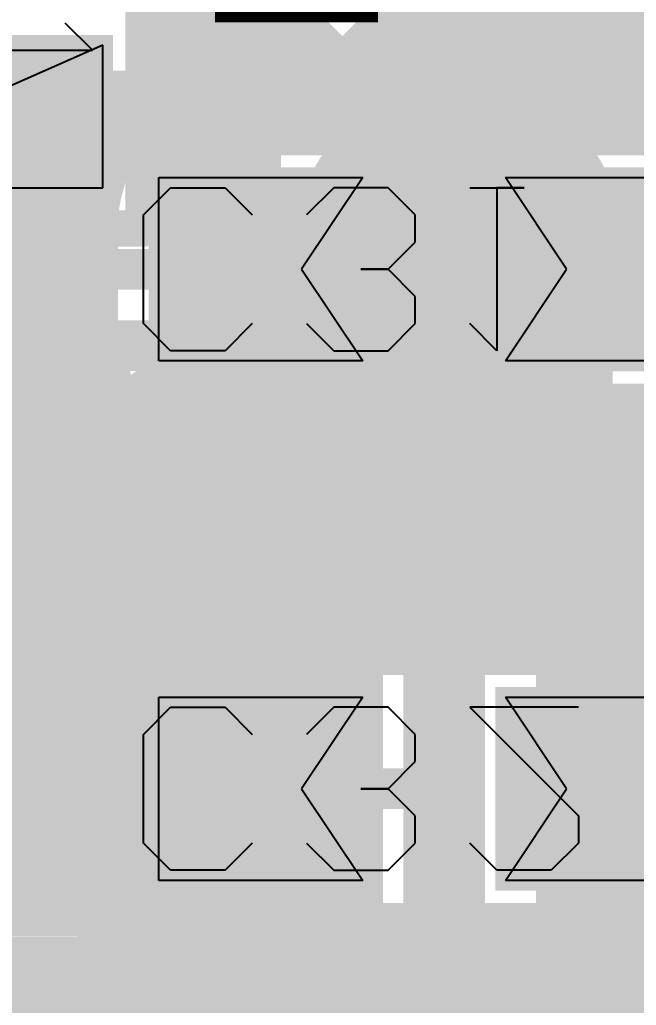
# Model space of a CAD drawing. Header units: millimetres. Extents: x 0.11 to 5.67, y 0.55 to 4.24.
# Drawn here: x 2.3698 to 2.4888, y 0.8952 to 1.0856 of the extents above; entities that cross this region are included whole.
import ezdxf

# ---------------------------------------------------------------- set-up
doc = ezdxf.new("R2010")
doc.units = ezdxf.units.MM
doc.header["$MEASUREMENT"] = 0
for name, color, linetype in [('BottomLayer', 5, 'Continuous'), ('BottomOverlay', 54, 'Continuous'), ('BottomPaste', 16, 'Continuous'), ('BottomSolder', 6, 'Continuous'), ('InternalPlane2', 16, 'Continuous'), ('Mechanical3', 76, 'Continuous'), ('MultiLayer', 9, 'Continuous'), ('TopLayer', 1, 'Continuous'), ('TopOverlay', 2, 'Continuous'), ('TopPaste', 8, 'Continuous'), ('TopSolder', 216, 'Continuous'), ('ViaHoleLayer', 16, 'Continuous')]:
    doc.layers.add(name, color=color, linetype=linetype)

# ---------------------------------------------------------------- blocks, each defined once
blk = doc.blocks.new('DTSM_61N_88')
at = {"layer": 'TopLayer', "const_width": 0.01378}
for points in [[(-0.03445, 0.01378, 1), (-0.02067, 0.01378, 1)], [(0.02067, 0.01378, 1), (0.03445, 0.01378, 1)], [(-0.03445, -0.01378, 1), (-0.02067, -0.01378, 1)], [(0.02067, -0.01378, 1), (0.03445, -0.01378, 1)]]:
    blk.add_lwpolyline(points, format="xyb", close=True, dxfattribs=at)
at = {"layer": 'TopLayer'}
for points in [[(-0.02756, -0.02756), (0.02756, -0.02756), (-0.02756, 0.02756), (0.02756, 0.02756)], [(-0.04134, -0.01378), (0.04134, -0.01378), (-0.04134, 0.01378), (0.04134, 0.01378)]]:
    blk.add_solid(points, dxfattribs=at)
at = {"layer": 'TopOverlay', "const_width": 0.00394}
for points in [[(0.27067, 0.0315), (0.05118, 0.0315)], [(0.05118, -0.20472), (0.05118, 0.0315)]]:
    blk.add_lwpolyline(points, dxfattribs=at)
at = {"layer": 'TopOverlay', "const_width": 0.00197}
blk.add_lwpolyline([(0.0502, 0.0315, 1), (0.05217, 0.0315, 1)], format="xyb", close=True, dxfattribs=at)
blk.add_lwpolyline([(0.0502, 0.0315, 1), (0.05217, 0.0315, 1)], format="xyb", close=True, dxfattribs=at)
at = {"layer": 'TopPaste', "const_width": 0.01378}
for points in [[(-0.03445, 0.01378, 1), (-0.02067, 0.01378, 1)], [(0.02067, 0.01378, 1), (0.03445, 0.01378, 1)], [(-0.03445, -0.01378, 1), (-0.02067, -0.01378, 1)], [(0.02067, -0.01378, 1), (0.03445, -0.01378, 1)]]:
    blk.add_lwpolyline(points, format="xyb", close=True, dxfattribs=at)
at = {"layer": 'TopPaste'}
for points in [[(-0.02756, -0.02756), (0.02756, -0.02756), (-0.02756, 0.02756), (0.02756, 0.02756)], [(-0.04134, -0.01378), (0.04134, -0.01378), (-0.04134, 0.01378), (0.04134, 0.01378)]]:
    blk.add_solid(points, dxfattribs=at)
at = {"layer": 'TopSolder', "const_width": 0.01575}
for points in [[(-0.03543, 0.01378, 1), (-0.01969, 0.01378, 1)], [(0.01969, 0.01378, 1), (0.03543, 0.01378, 1)], [(-0.03543, -0.01378, 1), (-0.01969, -0.01378, 1)], [(0.01969, -0.01378, 1), (0.03543, -0.01378, 1)]]:
    blk.add_lwpolyline(points, format="xyb", close=True, dxfattribs=at)
at = {"layer": 'TopSolder'}
for points in [[(-0.02756, -0.02953), (0.02756, -0.02953), (-0.02756, 0.02953), (0.02756, 0.02953)], [(-0.04331, -0.01378), (0.04331, -0.01378), (-0.04331, 0.01378), (0.04331, 0.01378)]]:
    blk.add_solid(points, dxfattribs=at)
blk = doc.blocks.new('RC0603_165')
at = {"layer": 'Mechanical3'}
for p, q in [((-0.04528, -0.01575), (-0.04528, 0.01574)), ((-0.04528, 0.01574), (-0.02953, 0.01574)), ((-0.02953, 0.01574), (-0.02429, 0.01049)), ((-0.00854, 0.01574), (-0.01379, 0.01049)), ((-0.00854, -0.01575), (-0.00854, 0.01574)), ((0.0177, 0.01574), (0.01245, 0.01049)), ((0.0177, -0.01575), (0.0177, 0.01574)), ((-0.02429, 0.01049), (-0.02429, -0.00001)), ((-0.02429, -0.00001), (-0.02953, -0.00525)), ((-0.02953, -0.00525), (-0.04528, -0.00525)), ((-0.03478, -0.00525), (-0.02429, -0.01575)), ((-0.01379, -0.01575), (-0.00329, -0.01575)), ((-0.00329, -0.01575), (-0.00854, -0.01575)), ((0.01245, -0.01575), (0.02294, -0.01575)), ((0.02294, -0.01575), (0.0177, -0.01575))]:
    blk.add_line(p, q, dxfattribs=at)
at = {"layer": 'TopLayer'}
for points in [[(-0.04429, -0.01772), (-0.01673, -0.01772), (-0.04429, 0.01772), (-0.01673, 0.01772)], [(0.04427, 0.01772), (0.01671, 0.01772), (0.04427, -0.01772), (0.01671, -0.01772)]]:
    blk.add_solid(points, dxfattribs=at)
at = {"layer": 'TopOverlay', "const_width": 0.00701}
for points in [[(-0.05217, -0.02559), (-0.05217, 0.02559)], [(0.05217, 0.02559), (-0.05217, 0.02559)], [(0.05217, -0.02559), (0.05217, 0.02559)], [(0.05217, -0.02559), (-0.05217, -0.02559)]]:
    blk.add_lwpolyline(points, dxfattribs=at)
at = {"layer": 'TopOverlay', "const_width": 0.0035}
for points in [[(-0.05392, 0.02559, 1), (-0.05041, 0.02559, 1)], [(-0.05392, 0.02559, 1), (-0.05041, 0.02559, 1)], [(0.05041, 0.02559, 1), (0.05392, 0.02559, 1)], [(0.05041, 0.02559, 1), (0.05392, 0.02559, 1)], [(-0.05392, -0.02559, 1), (-0.05041, -0.02559, 1)], [(-0.05392, -0.02559, 1), (-0.05041, -0.02559, 1)], [(0.05041, -0.02559, 1), (0.05392, -0.02559, 1)], [(0.05041, -0.02559, 1), (0.05392, -0.02559, 1)]]:
    blk.add_lwpolyline(points, format="xyb", close=True, dxfattribs=at)
at = {"layer": 'TopPaste'}
for p, q in [((-0.04429, 0.01772), (-0.04429, -0.01772)), ((-0.01673, 0.01772), (-0.04429, 0.01772)), ((-0.02461, 0), (-0.01673, 0.01772)), ((0.04427, 0.01772), (0.01671, 0.01772)), ((0.01671, 0.01772), (0.02458, 0)), ((0.04427, -0.01772), (0.04427, 0.01772)), ((-0.01673, -0.01772), (-0.02461, 0)), ((0.02458, 0), (0.01671, -0.01772)), ((-0.04429, -0.01772), (-0.01673, -0.01772)), ((0.01671, -0.01772), (0.04427, -0.01772))]:
    blk.add_line(p, q, dxfattribs=at)
at = {"layer": 'TopSolder'}
for points in [[(-0.04626, -0.01969), (-0.01476, -0.01969), (-0.04626, 0.01969), (-0.01476, 0.01969)], [(0.04624, 0.01969), (0.01474, 0.01969), (0.04624, -0.01969), (0.01474, -0.01969)]]:
    blk.add_solid(points, dxfattribs=at)
blk = doc.blocks.new('CC0603_B_248')
at = {"layer": 'BottomLayer'}
for points in [[(-0.05315, -0.01772), (-0.01378, -0.01772), (-0.05315, 0.01772), (-0.01378, 0.01772)], [(0.05315, 0.01772), (0.01378, 0.01772), (0.05315, -0.01772), (0.01378, -0.01772)]]:
    blk.add_solid(points, dxfattribs=at)
at = {"layer": 'BottomOverlay', "const_width": 0.00701}
for points in [[(-0.06031, -0.02558, -0.201181), (-0.06035, 0.02547)], [(0.06042, 0.02547, -0.201181), (0.06038, -0.02558)]]:
    blk.add_lwpolyline(points, format="xyb", dxfattribs=at)
at = {"layer": 'BottomOverlay', "const_width": 0.0035}
for points in [[(-0.0621, 0.02547, 1), (-0.0586, 0.02547, 1)], [(-0.06172, 0.0255, 1), (-0.05821, 0.0255, 1)], [(0.05828, 0.0255, 1), (0.06179, 0.0255, 1)], [(0.05867, 0.02547, 1), (0.06217, 0.02547, 1)], [(-0.06206, -0.02558, 1), (-0.05856, -0.02558, 1)], [(-0.06179, -0.02559, 1), (-0.05829, -0.02559, 1)], [(0.05829, -0.02559, 1), (0.06179, -0.02559, 1)], [(0.05863, -0.02558, 1), (0.06213, -0.02558, 1)]]:
    blk.add_lwpolyline(points, format="xyb", close=True, dxfattribs=at)
at = {"layer": 'BottomOverlay', "const_width": 0.00701}
for points in [[(-0.05996, 0.0255), (0.06004, 0.0255)], [(-0.06004, -0.02559), (0.06004, -0.02559)]]:
    blk.add_lwpolyline(points, dxfattribs=at)
at = {"layer": 'BottomPaste'}
for p, q in [((-0.05315, -0.01772), (-0.05315, 0.01772)), ((-0.05315, 0.01772), (-0.01378, 0.01772)), ((-0.01378, 0.01772), (-0.02559, 0)), ((0.02559, 0), (0.01378, 0.01772)), ((0.01378, 0.01772), (0.05315, 0.01772)), ((0.05315, 0.01772), (0.05315, -0.01772)), ((-0.02559, 0), (-0.01378, -0.01772)), ((0.01378, -0.01772), (0.02559, 0)), ((-0.01378, -0.01772), (-0.05315, -0.01772)), ((0.05315, -0.01772), (0.01378, -0.01772))]:
    blk.add_line(p, q, dxfattribs=at)
at = {"layer": 'BottomSolder'}
for points in [[(-0.05512, -0.01969), (-0.01181, -0.01969), (-0.05512, 0.01969), (-0.01181, 0.01969)], [(0.05512, 0.01969), (0.01181, 0.01969), (0.05512, -0.01969), (0.01181, -0.01969)]]:
    blk.add_solid(points, dxfattribs=at)
at = {"layer": 'Mechanical3'}
for p, q in [((-0.0561, 0.0105), (-0.05085, 0.01575)), ((-0.05085, 0.01575), (-0.04036, 0.01575)), ((-0.04036, 0.01575), (-0.03511, 0.0105)), ((-0.01937, 0.01575), (-0.02462, 0.0105)), ((-0.00887, 0.01575), (-0.01937, 0.01575)), ((-0.00363, 0.0105), (-0.00887, 0.01575)), ((0.02786, 0.01575), (0.00687, 0.01575)), ((0.00687, 0.01575), (0.02786, -0.00524)), ((-0.0561, -0.01049), (-0.0561, 0.0105)), ((-0.00363, 0.00525), (-0.00363, 0.0105)), ((-0.00887, 0.00001), (-0.00363, 0.00525)), ((-0.00887, 0.00001), (-0.01412, 0.00001)), ((-0.01412, 0.00001), (-0.00887, 0.00001)), ((-0.00363, -0.00524), (-0.00887, 0.00001)), ((-0.00363, -0.01049), (-0.00363, -0.00524)), ((0.02786, -0.00524), (0.02786, -0.01049)), ((-0.05085, -0.01574), (-0.0561, -0.01049)), ((-0.03511, -0.01049), (-0.04036, -0.01574)), ((-0.02462, -0.01049), (-0.01937, -0.01574)), ((-0.00887, -0.01574), (-0.00363, -0.01049)), ((0.01212, -0.01574), (0.00687, -0.01049)), ((0.02786, -0.01049), (0.02261, -0.01574)), ((-0.04036, -0.01574), (-0.05085, -0.01574)), ((-0.01937, -0.01574), (-0.00887, -0.01574)), ((0.02261, -0.01574), (0.01212, -0.01574))]:
    blk.add_line(p, q, dxfattribs=at)
blk = doc.blocks.new('CC0603_B_249')
at = {"layer": 'BottomLayer'}
for points in [[(-0.05315, -0.01772), (-0.01378, -0.01772), (-0.05315, 0.01772), (-0.01378, 0.01772)], [(0.05315, 0.01772), (0.01378, 0.01772), (0.05315, -0.01772), (0.01378, -0.01772)]]:
    blk.add_solid(points, dxfattribs=at)
at = {"layer": 'BottomOverlay', "const_width": 0.00701}
for points in [[(-0.06031, -0.02558, -0.201181), (-0.06035, 0.02547)], [(0.06042, 0.02547, -0.201181), (0.06038, -0.02558)]]:
    blk.add_lwpolyline(points, format="xyb", dxfattribs=at)
at = {"layer": 'BottomOverlay', "const_width": 0.0035}
for points in [[(-0.0621, 0.02547, 1), (-0.0586, 0.02547, 1)], [(-0.06172, 0.0255, 1), (-0.05821, 0.0255, 1)], [(0.05828, 0.0255, 1), (0.06179, 0.0255, 1)], [(0.05867, 0.02547, 1), (0.06217, 0.02547, 1)], [(-0.06206, -0.02558, 1), (-0.05856, -0.02558, 1)], [(-0.06179, -0.02559, 1), (-0.05829, -0.02559, 1)], [(0.05829, -0.02559, 1), (0.06179, -0.02559, 1)], [(0.05863, -0.02558, 1), (0.06213, -0.02558, 1)]]:
    blk.add_lwpolyline(points, format="xyb", close=True, dxfattribs=at)
at = {"layer": 'BottomOverlay', "const_width": 0.00701}
for points in [[(-0.05996, 0.0255), (0.06004, 0.0255)], [(-0.06004, -0.02559), (0.06004, -0.02559)]]:
    blk.add_lwpolyline(points, dxfattribs=at)
at = {"layer": 'BottomPaste'}
for p, q in [((-0.05315, -0.01772), (-0.05315, 0.01772)), ((-0.05315, 0.01772), (-0.01378, 0.01772)), ((-0.01378, 0.01772), (-0.02559, 0)), ((0.02559, 0), (0.01378, 0.01772)), ((0.01378, 0.01772), (0.05315, 0.01772)), ((0.05315, 0.01772), (0.05315, -0.01772)), ((-0.02559, 0), (-0.01378, -0.01772)), ((0.01378, -0.01772), (0.02559, 0)), ((-0.01378, -0.01772), (-0.05315, -0.01772)), ((0.05315, -0.01772), (0.01378, -0.01772))]:
    blk.add_line(p, q, dxfattribs=at)
at = {"layer": 'BottomSolder'}
for points in [[(-0.05512, -0.01969), (-0.01181, -0.01969), (-0.05512, 0.01969), (-0.01181, 0.01969)], [(0.05512, 0.01969), (0.01181, 0.01969), (0.05512, -0.01969), (0.01181, -0.01969)]]:
    blk.add_solid(points, dxfattribs=at)
at = {"layer": 'Mechanical3'}
for p, q in [((-0.0561, 0.0105), (-0.05085, 0.01575)), ((-0.05085, 0.01575), (-0.04036, 0.01575)), ((-0.04036, 0.01575), (-0.03511, 0.0105)), ((-0.01937, 0.01575), (-0.02462, 0.0105)), ((-0.00887, 0.01575), (-0.01937, 0.01575)), ((-0.00363, 0.0105), (-0.00887, 0.01575)), ((0.00687, 0.01575), (0.01736, 0.01575)), ((0.01736, 0.01575), (0.01212, 0.01575)), ((0.01212, 0.01575), (0.01212, -0.01574)), ((-0.0561, -0.01049), (-0.0561, 0.0105)), ((-0.00363, 0.00525), (-0.00363, 0.0105)), ((-0.00887, 0.00001), (-0.00363, 0.00525)), ((-0.00887, 0.00001), (-0.01412, 0.00001)), ((-0.01412, 0.00001), (-0.00887, 0.00001)), ((-0.00363, -0.00524), (-0.00887, 0.00001)), ((-0.00363, -0.01049), (-0.00363, -0.00524)), ((-0.05085, -0.01574), (-0.0561, -0.01049)), ((-0.03511, -0.01049), (-0.04036, -0.01574)), ((-0.02462, -0.01049), (-0.01937, -0.01574)), ((-0.00887, -0.01574), (-0.00363, -0.01049)), ((0.01212, -0.01574), (0.00687, -0.01049)), ((-0.04036, -0.01574), (-0.05085, -0.01574)), ((-0.01937, -0.01574), (-0.00887, -0.01574))]:
    blk.add_line(p, q, dxfattribs=at)

msp = doc.modelspace()

# ---------------------------------------------------------------- linework, layer by layer
at = {"layer": 'BottomLayer'}
for points, const_width in [([(2.43251, 1.07733), (2.46052, 1.10533)], 0.00787), ([(2.44081, 1.08563), (2.55467, 1.08563)], 0.00787), ([(2.43294, 1.07775), (2.54679, 1.07775)], 0.00787), ([(2.36011, 1.07185), (2.41929, 1.07185)], 0.00787), ([(2.35814, 1.06988), (2.53896, 1.06988)], 0.00787), ([(2.4498, 1.0689), (2.51673, 1.0689)], 0.00787), ([(2.4498, 1.00591), (2.4498, 1.0689)], 0.00787), ([(2.38484, 1.06693), (2.44783, 1.06693)], 0.00787), ([(2.38484, 1.00787), (2.38484, 1.06693)], 0.00787), ([(2.44783, 1.00787), (2.44783, 1.06693)], 0.00787), ([(2.41634, 1.0374), (2.41634, 1.06299)], 0.00787), ([(2.35026, 1.062), (2.38484, 1.062)], 0.00787), ([(2.34239, 1.05413), (2.38484, 1.05413)], 0.00787), ([(2.34154, 1.04626), (2.38484, 1.04626)], 0.00787), ([(2.41535, 1.03642), (2.41634, 1.0374)], 0.01969), ([(2.41535, 1.00492), (2.41535, 1.03642)], 0.01969), ([(2.34154, 1.03838), (2.38484, 1.03838)], 0.00787), ([(2.48327, 1.0374), (2.52165, 1.0374)], 0.00984), ([(2.38878, 1.0374), (2.41634, 1.0374)], 0.00787), ([(2.41634, 1.01181), (2.41634, 1.0374)], 0.00787), ([(2.41634, 1.0374), (2.4439, 1.0374)], 0.00787), ([(2.34154, 1.03051), (2.38484, 1.03051)], 0.00787), ([(2.34154, 1.02263), (2.38484, 1.02263)], 0.00787), ([(2.34154, 1.01476), (2.38484, 1.01476)], 0.00787), ([(2.4065, 0.99606), (2.41535, 1.00492)], 0.01969), ([(2.38484, 1.00787), (2.44783, 1.00787)], 0.00787), ([(2.34154, 1.00689), (2.4498, 1.00689)], 0.00787), ([(2.4498, 1.00591), (2.51673, 1.00591)], 0.00787), ([(2.34154, 0.99901), (2.53445, 0.99901)], 0.00787), ([(2.33957, 0.99114), (2.53445, 0.99114)], 0.00787), ([(2.33957, 0.98326), (2.53445, 0.98326)], 0.00787), ([(2.33957, 0.97539), (2.53445, 0.97539)], 0.00787), ([(2.33957, 0.96752), (2.4498, 0.96752)], 0.00787), ([(2.4498, 0.9685), (2.51673, 0.9685)], 0.00787), ([(2.4498, 0.90551), (2.4498, 0.9685)], 0.00787), ([(2.38484, 0.96654), (2.44783, 0.96654)], 0.00787), ([(2.38484, 0.90748), (2.38484, 0.96654)], 0.00787), ([(2.44783, 0.90748), (2.44783, 0.96654)], 0.00787), ([(2.41634, 0.93701), (2.41634, 0.9626)], 0.00787), ([(2.33957, 0.95964), (2.38484, 0.95964)], 0.00787), ([(2.33957, 0.95177), (2.38484, 0.95177)], 0.00787), ([(2.33957, 0.94389), (2.38484, 0.94389)], 0.00787), ([(2.37402, 0.93799), (2.41535, 0.93799)], 0.01969), ([(2.41535, 0.93799), (2.41634, 0.93701)], 0.01969), ([(2.38878, 0.93701), (2.41634, 0.93701)], 0.00787), ([(2.41634, 0.93701), (2.4439, 0.93701)], 0.00787), ([(2.41634, 0.91142), (2.41634, 0.93701)], 0.00787), ([(2.48327, 0.93701), (2.52264, 0.93701)], 0.00984), ([(2.27756, 0.93602), (2.38484, 0.93602)], 0.00787), ([(2.27756, 0.92815), (2.38484, 0.92815)], 0.00787), ([(2.18465, 0.92027), (2.38484, 0.92027)], 0.00787), ([(1.96752, 0.9124), (2.38484, 0.9124)], 0.00787), ([(2.38484, 0.90748), (2.44783, 0.90748)], 0.00787), ([(2.4498, 0.90551), (2.51673, 0.90551)], 0.00787), ([(2.10737, 0.90452), (2.53445, 0.90452)], 0.00787), ([(2.13465, 0.89665), (2.53445, 0.89665)], 0.00787)]:
    msp.add_lwpolyline(points, dxfattribs=dict(at, const_width=const_width))
for points, const_width in [([(2.43884, 1.08563, 1), (2.44278, 1.08563, 1)], 0.00394), ([(2.43055, 1.07733, 1), (2.43448, 1.07733, 1)], 0.00394), ([(2.43055, 1.07733, 1), (2.43448, 1.07733, 1)], 0.00394), ([(2.43055, 1.07733, 1), (2.43448, 1.07733, 1)], 0.00394), ([(2.43097, 1.07775, 1), (2.43491, 1.07775, 1)], 0.00394), ([(2.41732, 1.07185, 1), (2.42126, 1.07185, 1)], 0.00394), ([(2.41732, 1.07185, 1), (2.42126, 1.07185, 1)], 0.00394), ([(2.41732, 1.07185, 1), (2.42126, 1.07185, 1)], 0.00394), ([(2.44783, 1.0689, 1), (2.45177, 1.0689, 1)], 0.00394), ([(2.44783, 1.0689, 1), (2.45177, 1.0689, 1)], 0.00394), ([(2.38287, 1.06693, 1), (2.38681, 1.06693, 1)], 0.00394), ([(2.38287, 1.06693, 1), (2.38681, 1.06693, 1)], 0.00394), ([(2.44587, 1.06693, 1), (2.4498, 1.06693, 1)], 0.00394), ([(2.44587, 1.06693, 1), (2.4498, 1.06693, 1)], 0.00394), ([(2.41437, 1.06299, 1), (2.41831, 1.06299, 1)], 0.00394), ([(2.38287, 1.062, 1), (2.38681, 1.062, 1)], 0.00394), ([(2.38287, 1.05413, 1), (2.38681, 1.05413, 1)], 0.00394), ([(2.38287, 1.04626, 1), (2.38681, 1.04626, 1)], 0.00394), ([(2.41043, 1.03642, 1), (2.42028, 1.03642, 1)], 0.00984), ([(2.41043, 1.03642, 1), (2.42028, 1.03642, 1)], 0.00984), ([(2.41142, 1.0374, 1), (2.42126, 1.0374, 1)], 0.00984), ([(2.38287, 1.03838, 1), (2.38681, 1.03838, 1)], 0.00394), ([(2.48081, 1.0374, 1), (2.48573, 1.0374, 1)], 0.00492), ([(2.38681, 1.0374, 1), (2.39075, 1.0374, 1)], 0.00394), ([(2.41437, 1.0374, 1), (2.41831, 1.0374, 1)], 0.00394), ([(2.41437, 1.0374, 1), (2.41831, 1.0374, 1)], 0.00394), ([(2.41437, 1.0374, 1), (2.41831, 1.0374, 1)], 0.00394), ([(2.41437, 1.0374, 1), (2.41831, 1.0374, 1)], 0.00394), ([(2.44193, 1.0374, 1), (2.44587, 1.0374, 1)], 0.00394), ([(2.38287, 1.03051, 1), (2.38681, 1.03051, 1)], 0.00394), ([(2.38287, 1.02263, 1), (2.38681, 1.02263, 1)], 0.00394), ([(2.38287, 1.01476, 1), (2.38681, 1.01476, 1)], 0.00394), ([(2.41437, 1.01181, 1), (2.41831, 1.01181, 1)], 0.00394), ([(2.41043, 1.00492, 1), (2.42028, 1.00492, 1)], 0.00984), ([(2.41043, 1.00492, 1), (2.42028, 1.00492, 1)], 0.00984), ([(2.38287, 1.00787, 1), (2.38681, 1.00787, 1)], 0.00394), ([(2.38287, 1.00787, 1), (2.38681, 1.00787, 1)], 0.00394), ([(2.44587, 1.00787, 1), (2.4498, 1.00787, 1)], 0.00394), ([(2.44587, 1.00787, 1), (2.4498, 1.00787, 1)], 0.00394), ([(2.44783, 1.00689, 1), (2.45177, 1.00689, 1)], 0.00394), ([(2.44783, 1.00591, 1), (2.45177, 1.00591, 1)], 0.00394), ([(2.44783, 1.00591, 1), (2.45177, 1.00591, 1)], 0.00394), ([(2.40059, 0.99606, 1), (2.4124, 0.99606, 1)], 0.01181), ([(2.40157, 0.99606, 1), (2.41142, 0.99606, 1)], 0.00984), ([(2.44783, 0.9685, 1), (2.45177, 0.9685, 1)], 0.00394), ([(2.44783, 0.9685, 1), (2.45177, 0.9685, 1)], 0.00394), ([(2.44783, 0.96752, 1), (2.45177, 0.96752, 1)], 0.00394), ([(2.38287, 0.96654, 1), (2.38681, 0.96654, 1)], 0.00394), ([(2.38287, 0.96654, 1), (2.38681, 0.96654, 1)], 0.00394), ([(2.44587, 0.96654, 1), (2.4498, 0.96654, 1)], 0.00394), ([(2.44587, 0.96654, 1), (2.4498, 0.96654, 1)], 0.00394), ([(2.41437, 0.9626, 1), (2.41831, 0.9626, 1)], 0.00394), ([(2.38287, 0.95964, 1), (2.38681, 0.95964, 1)], 0.00394), ([(2.38287, 0.95177, 1), (2.38681, 0.95177, 1)], 0.00394), ([(2.36811, 0.93799, 1), (2.37992, 0.93799, 1)], 0.01181), ([(2.36909, 0.93799, 1), (2.37894, 0.93799, 1)], 0.00984), ([(2.38287, 0.94389, 1), (2.38681, 0.94389, 1)], 0.00394), ([(2.41043, 0.93799, 1), (2.42028, 0.93799, 1)], 0.00984), ([(2.41043, 0.93799, 1), (2.42028, 0.93799, 1)], 0.00984), ([(2.41142, 0.93701, 1), (2.42126, 0.93701, 1)], 0.00984), ([(2.38681, 0.93701, 1), (2.39075, 0.93701, 1)], 0.00394), ([(2.41437, 0.93701, 1), (2.41831, 0.93701, 1)], 0.00394), ([(2.41437, 0.93701, 1), (2.41831, 0.93701, 1)], 0.00394), ([(2.41437, 0.93701, 1), (2.41831, 0.93701, 1)], 0.00394), ([(2.41437, 0.93701, 1), (2.41831, 0.93701, 1)], 0.00394), ([(2.44193, 0.93701, 1), (2.44587, 0.93701, 1)], 0.00394), ([(2.48081, 0.93701, 1), (2.48573, 0.93701, 1)], 0.00492), ([(2.38287, 0.93602, 1), (2.38681, 0.93602, 1)], 0.00394), ([(2.38287, 0.92815, 1), (2.38681, 0.92815, 1)], 0.00394), ([(2.38287, 0.92027, 1), (2.38681, 0.92027, 1)], 0.00394), ([(2.38287, 0.9124, 1), (2.38681, 0.9124, 1)], 0.00394), ([(2.41437, 0.91142, 1), (2.41831, 0.91142, 1)], 0.00394), ([(2.38287, 0.90748, 1), (2.38681, 0.90748, 1)], 0.00394), ([(2.38287, 0.90748, 1), (2.38681, 0.90748, 1)], 0.00394), ([(2.44587, 0.90748, 1), (2.4498, 0.90748, 1)], 0.00394), ([(2.44587, 0.90748, 1), (2.4498, 0.90748, 1)], 0.00394), ([(2.44783, 0.90551, 1), (2.45177, 0.90551, 1)], 0.00394), ([(2.44783, 0.90551, 1), (2.45177, 0.90551, 1)], 0.00394)]:
    msp.add_lwpolyline(points, format="xyb", close=True, dxfattribs=dict(at, const_width=const_width))
at = {"layer": 'BottomLayer', "const_width": 0.00787}
msp.add_lwpolyline([(2.43251, 1.07733, -0.198912), (2.41929, 1.07185)], format="xyb", dxfattribs=at)
msp.add_lwpolyline([(2.43251, 1.07733, -0.198912), (2.41929, 1.07185)], format="xyb", dxfattribs=at)
at = {"layer": 'InternalPlane2', "const_width": 0.02591}
for points in [[(2.39354, 0.99606, 1), (2.41945, 0.99606, 1)], [(2.36106, 0.93799, 1), (2.38697, 0.93799, 1)]]:
    msp.add_lwpolyline(points, format="xyb", close=True, dxfattribs=at)
at = {"layer": 'MultiLayer', "const_width": 0.01181}
for points in [[(2.40059, 0.99606, 1), (2.4124, 0.99606, 1)], [(2.36811, 0.93799, 1), (2.37992, 0.93799, 1)]]:
    msp.add_lwpolyline(points, format="xyb", close=True, dxfattribs=at)
at = {"layer": 'TopLayer'}
for points, const_width in [([(2.40945, 1.12598), (2.45472, 1.08071)], 0.00984), ([(2.39961, 1.10938), (2.43254, 1.07644)], 0.00787), ([(2.39961, 1.04134), (2.39961, 1.09451)], 0.00787), ([(2.39961, 1.08563), (2.42336, 1.08563)], 0.00787), ([(2.47277, 1.08563), (2.92371, 1.08563)], 0.00787), ([(2.45472, 1.02264), (2.45472, 1.08071)], 0.00984), ([(2.47343, 1.07731), (2.47343, 1.08071)], 0.00787), ([(2.39961, 1.07775), (2.43123, 1.07775)], 0.00787), ([(2.47343, 1.07775), (2.93078, 1.07775)], 0.00787), ([(2.39961, 1.06988), (2.42165, 1.06988)], 0.00787), ([(2.4878, 1.06988), (2.53955, 1.06988)], 0.00787), ([(2.36811, 1.03346), (2.36811, 1.06695)], 0.00984), ([(2.39961, 1.062), (2.41604, 1.062)], 0.00787), ([(2.39961, 1.05413), (2.41367, 1.05413)], 0.00787), ([(2.41339, 1.04134), (2.41339, 1.0502)], 0.00787), ([(2.39961, 1.04626), (2.41339, 1.04626)], 0.00787), ([(2.39961, 1.04134), (2.41339, 1.04134)], 0.00787), ([(2.36811, 1.03346), (2.37894, 1.02264)], 0.00984), ([(2.37894, 1.02264), (2.45472, 1.02264)], 0.00984), ([(2.45472, 0.6998), (2.45472, 1.02264)], 0.00984), ([(2.31693, 1.00689), (2.36886, 1.00689)], 0.00787), ([(2.37894, 1.00394), (2.41339, 1.00394)], 0.00787), ([(2.41339, 0.99508), (2.41339, 1.00394)], 0.00787), ([(2.31693, 0.99901), (2.41339, 0.99901)], 0.00787), ([(2.31662, 0.99114), (2.41367, 0.99114)], 0.00787), ([(2.31404, 0.98326), (2.41605, 0.98326)], 0.00787), ([(2.30769, 0.97539), (2.42166, 0.97539)], 0.00787), ([(2.48779, 0.97539), (2.65748, 0.97539)], 0.00787), ([(2.18465, 0.96752), (2.43602, 0.96752)], 0.00787), ([(2.43602, 0.75448), (2.43602, 0.96796)], 0.00787), ([(2.47343, 0.75448), (2.47343, 0.96796)], 0.00787), ([(2.47343, 0.96752), (2.53669, 0.96752)], 0.00787), ([(2.18465, 0.95964), (2.43602, 0.95964)], 0.00787), ([(2.47343, 0.95964), (2.5107, 0.95964)], 0.00787), ([(2.18465, 0.95177), (2.43602, 0.95177)], 0.00787), ([(2.47343, 0.95177), (2.50173, 0.95177)], 0.00787), ([(2.18465, 0.94389), (2.43602, 0.94389)], 0.00787), ([(2.47343, 0.94389), (2.49799, 0.94389)], 0.00787), ([(2.18465, 0.93602), (2.43602, 0.93602)], 0.00787), ([(2.47343, 0.93602), (2.49707, 0.93602)], 0.00787), ([(2.18465, 0.92815), (2.43602, 0.92815)], 0.00787), ([(2.47343, 0.92815), (2.49863, 0.92815)], 0.00787), ([(2.18465, 0.92027), (2.43602, 0.92027)], 0.00787), ([(2.47343, 0.92027), (2.50328, 0.92027)], 0.00787), ([(1.89364, 0.9124), (2.43602, 0.9124)], 0.00787), ([(2.47343, 0.9124), (2.51562, 0.9124)], 0.00787), ([(2.10737, 0.90452), (2.43602, 0.90452)], 0.00787), ([(2.47343, 0.90452), (2.53956, 0.90452)], 0.00787), ([(2.13465, 0.89665), (2.43602, 0.89665)], 0.00787), ([(2.47343, 0.89665), (2.64173, 0.89665)], 0.00787)]:
    msp.add_lwpolyline(points, dxfattribs=dict(at, const_width=const_width))
at = {"layer": 'TopLayer', "const_width": 0.00787}
for points in [[(2.46795, 1.09393, -0.198912), (2.47343, 1.08071)], [(2.46795, 1.09393, -0.198912), (2.47343, 1.08071)], [(2.41339, 1.0502, -0.32612), (2.43254, 1.07644)], [(2.47343, 1.07731, -0.362556), (2.49606, 1.0502)], [(2.37894, 1.00394, -0.198912), (2.36571, 1.00941)], [(2.37894, 1.00394, -0.198912), (2.36571, 1.00941)], [(2.43602, 0.96796, -0.362556), (2.41339, 0.99508)], [(2.49606, 0.99508, -0.362556), (2.47343, 0.96796)]]:
    msp.add_lwpolyline(points, format="xyb", dxfattribs=at)
at = {"layer": 'TopLayer'}
for points, const_width in [([(2.39764, 1.08563, 1), (2.40157, 1.08563, 1)], 0.00394), ([(2.42139, 1.08563, 1), (2.42533, 1.08563, 1)], 0.00394), ([(2.4708, 1.08563, 1), (2.47474, 1.08563, 1)], 0.00394), ([(2.45226, 1.08071, 1), (2.45718, 1.08071, 1)], 0.00492), ([(2.45226, 1.08071, 1), (2.45718, 1.08071, 1)], 0.00492), ([(2.47146, 1.08071, 1), (2.47539, 1.08071, 1)], 0.00394), ([(2.47146, 1.08071, 1), (2.47539, 1.08071, 1)], 0.00394), ([(2.47146, 1.08071, 1), (2.47539, 1.08071, 1)], 0.00394), ([(2.39764, 1.07775, 1), (2.40157, 1.07775, 1)], 0.00394), ([(2.42927, 1.07775, 1), (2.4332, 1.07775, 1)], 0.00394), ([(2.43057, 1.07644, 1), (2.43451, 1.07644, 1)], 0.00394), ([(2.43057, 1.07644, 1), (2.43451, 1.07644, 1)], 0.00394), ([(2.47146, 1.07775, 1), (2.47539, 1.07775, 1)], 0.00394), ([(2.47146, 1.07731, 1), (2.47539, 1.07731, 1)], 0.00394), ([(2.47146, 1.07731, 1), (2.47539, 1.07731, 1)], 0.00394), ([(2.39764, 1.06988, 1), (2.40157, 1.06988, 1)], 0.00394), ([(2.41969, 1.06988, 1), (2.42362, 1.06988, 1)], 0.00394), ([(2.48583, 1.06988, 1), (2.48976, 1.06988, 1)], 0.00394), ([(2.36565, 1.06695, 1), (2.37057, 1.06695, 1)], 0.00492), ([(2.39764, 1.062, 1), (2.40157, 1.062, 1)], 0.00394), ([(2.41407, 1.062, 1), (2.41801, 1.062, 1)], 0.00394), ([(2.39764, 1.05413, 1), (2.40157, 1.05413, 1)], 0.00394), ([(2.4117, 1.05413, 1), (2.41564, 1.05413, 1)], 0.00394), ([(2.41142, 1.0502, 1), (2.41535, 1.0502, 1)], 0.00394), ([(2.41142, 1.0502, 1), (2.41535, 1.0502, 1)], 0.00394), ([(2.39764, 1.04626, 1), (2.40157, 1.04626, 1)], 0.00394), ([(2.41142, 1.04626, 1), (2.41535, 1.04626, 1)], 0.00394), ([(2.39764, 1.04134, 1), (2.40157, 1.04134, 1)], 0.00394), ([(2.39764, 1.04134, 1), (2.40157, 1.04134, 1)], 0.00394), ([(2.41142, 1.04134, 1), (2.41535, 1.04134, 1)], 0.00394), ([(2.41142, 1.04134, 1), (2.41535, 1.04134, 1)], 0.00394), ([(2.36565, 1.03346, 1), (2.37057, 1.03346, 1)], 0.00492), ([(2.36565, 1.03346, 1), (2.37057, 1.03346, 1)], 0.00492), ([(2.37648, 1.02264, 1), (2.3814, 1.02264, 1)], 0.00492), ([(2.37648, 1.02264, 1), (2.3814, 1.02264, 1)], 0.00492), ([(2.45226, 1.02264, 1), (2.45718, 1.02264, 1)], 0.00492), ([(2.45226, 1.02264, 1), (2.45718, 1.02264, 1)], 0.00492), ([(2.45226, 1.02264, 1), (2.45718, 1.02264, 1)], 0.00492), ([(2.36689, 1.00689, 1), (2.37083, 1.00689, 1)], 0.00394), ([(2.37697, 1.00394, 1), (2.38091, 1.00394, 1)], 0.00394), ([(2.37697, 1.00394, 1), (2.38091, 1.00394, 1)], 0.00394), ([(2.37697, 1.00394, 1), (2.38091, 1.00394, 1)], 0.00394), ([(2.40059, 0.99606, 1), (2.4124, 0.99606, 1)], 0.01181), ([(2.41142, 1.00394, 1), (2.41535, 1.00394, 1)], 0.00394), ([(2.41142, 1.00394, 1), (2.41535, 1.00394, 1)], 0.00394), ([(2.41142, 0.99901, 1), (2.41535, 0.99901, 1)], 0.00394), ([(2.41142, 0.99508, 1), (2.41535, 0.99508, 1)], 0.00394), ([(2.41142, 0.99508, 1), (2.41535, 0.99508, 1)], 0.00394), ([(2.4117, 0.99114, 1), (2.41564, 0.99114, 1)], 0.00394), ([(2.41408, 0.98326, 1), (2.41802, 0.98326, 1)], 0.00394), ([(2.41969, 0.97539, 1), (2.42363, 0.97539, 1)], 0.00394), ([(2.48582, 0.97539, 1), (2.48976, 0.97539, 1)], 0.00394), ([(2.43406, 0.96796, 1), (2.43799, 0.96796, 1)], 0.00394), ([(2.43406, 0.96796, 1), (2.43799, 0.96796, 1)], 0.00394), ([(2.43406, 0.96752, 1), (2.43799, 0.96752, 1)], 0.00394), ([(2.47146, 0.96796, 1), (2.47539, 0.96796, 1)], 0.00394), ([(2.47146, 0.96796, 1), (2.47539, 0.96796, 1)], 0.00394), ([(2.47146, 0.96752, 1), (2.47539, 0.96752, 1)], 0.00394), ([(2.43406, 0.95964, 1), (2.43799, 0.95964, 1)], 0.00394), ([(2.47146, 0.95964, 1), (2.47539, 0.95964, 1)], 0.00394), ([(2.43406, 0.95177, 1), (2.43799, 0.95177, 1)], 0.00394), ([(2.47146, 0.95177, 1), (2.47539, 0.95177, 1)], 0.00394), ([(2.36811, 0.93799, 1), (2.37992, 0.93799, 1)], 0.01181), ([(2.43406, 0.94389, 1), (2.43799, 0.94389, 1)], 0.00394), ([(2.47146, 0.94389, 1), (2.47539, 0.94389, 1)], 0.00394), ([(2.43406, 0.93602, 1), (2.43799, 0.93602, 1)], 0.00394), ([(2.47146, 0.93602, 1), (2.47539, 0.93602, 1)], 0.00394), ([(2.43406, 0.92815, 1), (2.43799, 0.92815, 1)], 0.00394), ([(2.47146, 0.92815, 1), (2.47539, 0.92815, 1)], 0.00394), ([(2.43406, 0.92027, 1), (2.43799, 0.92027, 1)], 0.00394), ([(2.47146, 0.92027, 1), (2.47539, 0.92027, 1)], 0.00394), ([(2.43406, 0.9124, 1), (2.43799, 0.9124, 1)], 0.00394), ([(2.47146, 0.9124, 1), (2.47539, 0.9124, 1)], 0.00394), ([(2.43406, 0.90452, 1), (2.43799, 0.90452, 1)], 0.00394), ([(2.47146, 0.90452, 1), (2.47539, 0.90452, 1)], 0.00394), ([(2.43406, 0.89665, 1), (2.43799, 0.89665, 1)], 0.00394), ([(2.47146, 0.89665, 1), (2.47539, 0.89665, 1)], 0.00394)]:
    msp.add_lwpolyline(points, format="xyb", close=True, dxfattribs=dict(at, const_width=const_width))
at = {"layer": 'ViaHoleLayer', "const_width": 0.00591}
for points in [[(2.40354, 0.99606, 1), (2.40945, 0.99606, 1)], [(2.37106, 0.93799, 1), (2.37697, 0.93799, 1)]]:
    msp.add_lwpolyline(points, format="xyb", close=True, dxfattribs=at)

# ---------------------------------------------------------------- block references
for name, p, rotation in [('RC0603_165', (2.36811, 1.09744), 270), ('DTSM_61N_88', (2.45472, 1.02264), 270), ('CC0603_B_249', (2.4498, 1.0374), 360), ('CC0603_B_248', (2.4498, 0.93701), 360)]:
    msp.add_blockref(name, p, dxfattribs=dict(rotation=rotation))

# ---------------------------------------------------------------- texts
at = {"layer": 'TopOverlay'}
msp.add_text('R11', height=0.031496, rotation=90, dxfattribs=at).set_placement((2.43898, 1.08169))

doc.saveas('drawing.dxf')
